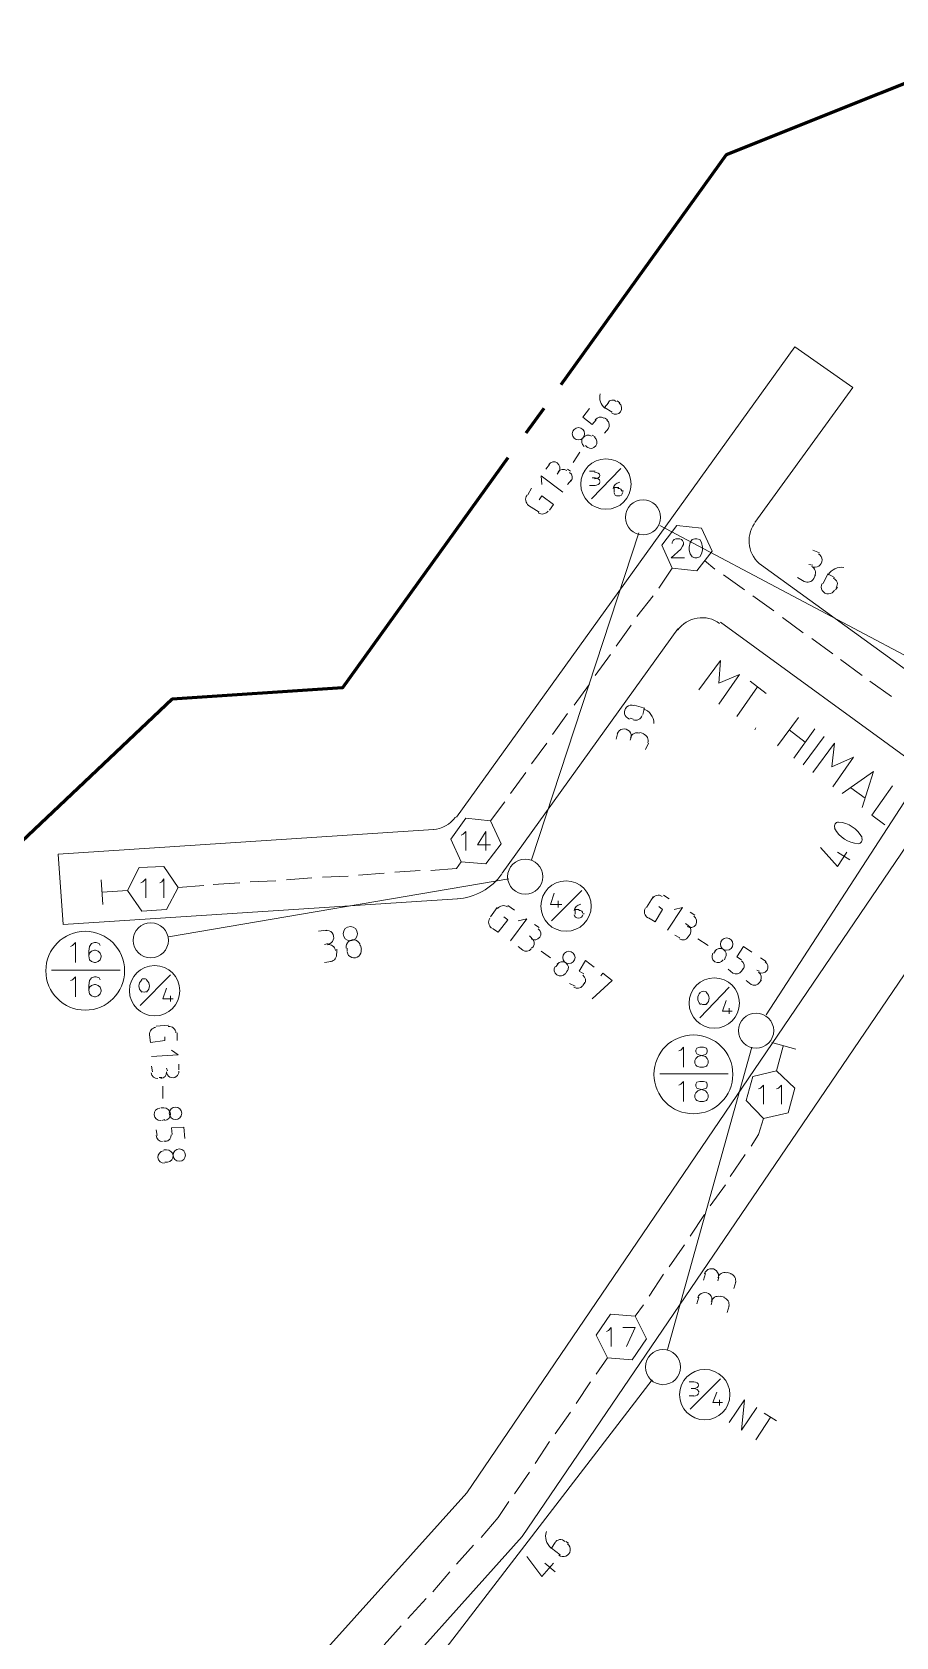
# Model space of a CAD drawing. Header units: millimetres. Extents: x 0.6 to 28.7, y 3.6 to 37.8.
# Drawn here: x 12.83 to 16.63, y 25.22 to 32.26 of the extents above; entities that cross this region are included whole.
import ezdxf

# ---------------------------------------------------------------- set-up
doc = ezdxf.new("R2010")
doc.units = ezdxf.units.MM
for name, color, linetype in [('PDF_BOUNDARY-NODE', 3, 'Continuous'), ('PDF_Passives-TapOffs', 7, 'Continuous'), ('PDF_RDFIN01', 4, 'Continuous'), ('PDF_RDTEXT01', 5, 'Continuous'), ('PDF_Symbols-EndOfLine', 7, 'Continuous'), ('PDF_Symbols-SelfTerminating', 7, 'Continuous')]:
    doc.layers.add(name, color=color, linetype=linetype)
for name, color, linetype, true_color in [('PDF_Cable-565', 23, 'Continuous', 0xdd8a6e), ('PDF_STHC01', 8, 'Continuous', 0x808080), ('PDF_STLINE01', 8, 'Continuous', 0x808080), ('PDF_STPNUM01', 8, 'Continuous', 0x808080), ('PDF_STSYM01', 8, 'Continuous', 0x808080), ('PDF_STTEXT01', 8, 'Continuous', 0x808080)]:
    doc.layers.add(name, color=color, linetype=linetype, true_color=true_color)

msp = doc.modelspace()

# ---------------------------------------------------------------- linework, layer by layer
at = {"layer": 'PDF_BOUNDARY-NODE', "lineweight": 60}
for points in [[(17.2281, 32.265), (15.8813, 31.7271), (15.1557, 30.718)], [(15.0807, 30.6137), (15.0014, 30.5053)], [(14.9222, 30.3969), (14.1967, 29.3878), (13.4503, 29.3378), (12.7622, 28.6873), (12.7622, 27.7449)]]:
    msp.add_lwpolyline(points, dxfattribs=at)
at = {"layer": 'PDF_Cable-565', "lineweight": 13}
for points in [[(15.7854, 29.9466), (15.8312, 29.909)], [(15.6436, 29.9132), (15.5852, 29.8256)], [(15.8688, 29.884), (15.9605, 29.8173)], [(15.5602, 29.7923), (15.4893, 29.7005)], [(15.998, 29.7923), (16.0898, 29.7256)], [(15.4643, 29.663), (15.3976, 29.5713)], [(16.1273, 29.6964), (16.219, 29.6296)], [(16.2566, 29.6046), (16.3483, 29.5379)], [(15.3726, 29.5337), (15.3058, 29.442)], [(16.3817, 29.5129), (16.4776, 29.442)], [(15.2808, 29.4045), (15.2141, 29.3127)], [(16.5109, 29.417), (16.6068, 29.3503)], [(15.1849, 29.2752), (15.1182, 29.1835)], [(15.0932, 29.1459), (15.0265, 29.0542)], [(15.0014, 29.0167), (14.9347, 28.9249)], [(14.9097, 28.8874), (14.8472, 28.804)], [(14.426, 28.5789), (14.5386, 28.5872)], [(14.7179, 28.6247), (14.697, 28.5955), (14.5845, 28.5872)], [(13.4753, 28.5121), (13.5879, 28.5205)], [(13.6296, 28.5246), (13.7463, 28.533)], [(13.7922, 28.5372), (13.9048, 28.5413)], [(13.9506, 28.5455), (14.0632, 28.5538)], [(14.1091, 28.558), (14.2217, 28.5622)], [(14.2675, 28.5663), (14.3801, 28.5747)], [(15.9897, 27.3779), (16.023, 27.428), (16.0439, 27.4989)], [(15.898, 27.2445), (15.9647, 27.3404)], [(15.8104, 27.1152), (15.8771, 27.207)], [(15.7228, 26.9818), (15.7854, 27.0777)], [(15.6311, 26.8484), (15.6978, 26.9443)], [(15.5435, 26.7191), (15.6061, 26.815)], [(15.481, 26.6315), (15.5185, 26.6816)], [(15.31, 26.3772), (15.36, 26.4481)], [(15.2224, 26.2479), (15.285, 26.3438)], [(15.1307, 26.1145), (15.1974, 26.2104)], [(15.0431, 25.9852), (15.1057, 26.0811)], [(14.9514, 25.8518), (15.0181, 25.9477)], [(14.8055, 25.66), (14.8805, 25.7475), (14.9264, 25.8184)], [(14.697, 25.5432), (14.7721, 25.6266)], [(14.5928, 25.4223), (14.6679, 25.5099)], [(14.4844, 25.3055), (14.5636, 25.3931)], [(14.3801, 25.1888), (14.4552, 25.2722)]]:
    msp.add_lwpolyline(points, dxfattribs=at)
at = {"layer": 'PDF_Passives-TapOffs', "lineweight": 9}
for points in [[(15.7729, 30.0883), (15.6644, 30.1008), (15.5977, 30.0133), (15.6436, 29.9132), (15.752, 29.9007), (15.8187, 29.9883)], [(15.7437, 30.0425), (15.7312, 30.0383), (15.7228, 30.0258), (15.7186, 30.0049), (15.7186, 29.9924), (15.7228, 29.9757), (15.7312, 29.9632), (15.7437, 29.9591), (15.752, 29.9591), (15.7645, 29.9632), (15.7729, 29.9757), (15.777, 29.9924), (15.777, 30.0049), (15.7729, 30.0258), (15.7645, 30.0383), (15.752, 30.0425)], [(14.8472, 28.804), (14.7387, 28.8165), (14.672, 28.7248), (14.7179, 28.6247), (14.8263, 28.6164), (14.893, 28.7039)], [(13.4753, 28.5121), (13.4127, 28.6039), (13.3043, 28.5997), (13.2543, 28.4996), (13.3168, 28.4079), (13.4252, 28.4162)], [(16.0439, 27.4989), (16.1523, 27.5239), (16.1815, 27.6323), (16.1023, 27.7074), (15.998, 27.6823), (15.9688, 27.5781)], [(15.481, 26.6315), (15.3726, 26.6399), (15.31, 26.5481), (15.36, 26.4481), (15.4685, 26.4397), (15.531, 26.5315)]]:
    msp.add_lwpolyline(points, close=True, dxfattribs=at)
for points in [[(15.6644, 30.1008), (15.6644, 30.1008)], [(15.5977, 30.0133), (15.5977, 30.0133)], [(15.6436, 30.0216), (15.6436, 30.0258), (15.6478, 30.0341), (15.6519, 30.0383), (15.6603, 30.0425), (15.677, 30.0425), (15.6853, 30.0383), (15.6895, 30.0341), (15.6936, 30.0258), (15.6936, 30.0174), (15.6895, 30.0091), (15.6811, 29.9966), (15.6394, 29.9591), (15.6978, 29.9591)], [(15.8187, 29.9883), (15.8187, 29.9883)], [(15.6436, 29.9132), (15.6436, 29.9132)], [(15.752, 29.9007), (15.752, 29.9007)], [(14.7387, 28.8165), (14.7387, 28.8165)], [(14.7179, 28.7415), (14.7262, 28.7456), (14.7387, 28.7582), (14.7387, 28.6748)], [(14.8263, 28.6748), (14.8263, 28.7582), (14.7888, 28.6998), (14.8472, 28.6998)], [(14.672, 28.7248), (14.672, 28.7248)], [(14.893, 28.7039), (14.893, 28.7039)], [(13.3043, 28.5997), (13.3043, 28.5997)], [(13.4127, 28.6039), (13.4127, 28.6039)], [(14.7179, 28.6247), (14.7179, 28.6247)], [(14.8263, 28.6164), (14.8263, 28.6164)], [(13.3127, 28.533), (13.321, 28.5372), (13.3335, 28.5497), (13.3335, 28.4663)], [(13.3961, 28.533), (13.4044, 28.5372), (13.4127, 28.5497), (13.4127, 28.4663)], [(13.2543, 28.4996), (13.2543, 28.4996)], [(13.3168, 28.4079), (13.3168, 28.4079)], [(13.4252, 28.4162), (13.4252, 28.4162)], [(15.998, 27.6823), (15.998, 27.6823)], [(16.1023, 27.7074), (16.1023, 27.7074)], [(16.023, 27.6281), (16.0314, 27.6323), (16.0439, 27.6448), (16.0439, 27.5614)], [(16.1023, 27.6281), (16.1106, 27.6323), (16.1231, 27.6448), (16.1231, 27.5614)], [(16.1815, 27.6323), (16.1815, 27.6323)], [(15.9688, 27.5781), (15.9688, 27.5781)], [(16.1523, 27.5239), (16.1523, 27.5239)], [(15.3726, 26.6399), (15.3726, 26.6399)], [(15.31, 26.5481), (15.31, 26.5481)], [(15.3559, 26.5648), (15.3642, 26.569), (15.3767, 26.5815), (15.3767, 26.4981)], [(15.4434, 26.4981), (15.481, 26.5815), (15.4268, 26.5815)], [(15.531, 26.5315), (15.531, 26.5315)], [(15.36, 26.4481), (15.36, 26.4481)], [(15.4685, 26.4397), (15.4685, 26.4397)]]:
    msp.add_lwpolyline(points, dxfattribs=at)
at = {"layer": 'PDF_RDFIN01', "lineweight": 0}
for points in [[(16.0064, 30.1133), (16.4359, 30.7055), (16.1815, 30.8848), (14.697, 28.8207)], [(15.6686, 29.6463), (14.8972, 28.5747)], [(15.8563, 29.6755), (16.7444, 29.0292)], [(13.8839, 24.9011), (14.7429, 25.856), (16.7778, 28.8499)], [(14.597, 28.7665), (12.9499, 28.6581), (12.9707, 28.3495), (14.7012, 28.4621)], [(14.2675, 24.8635), (14.9848, 25.6641), (16.9821, 28.5997)]]:
    msp.add_lwpolyline(points, dxfattribs=at)
msp.add_lwpolyline([(16.0056, 30.1084, 0.413203), (16.0356, 29.9257), (16.8945, 29.3044, 0.42207), (17.0796, 29.3361)], format="xyb", dxfattribs=at)
for centre, radius, start, end in [((15.7744, 29.5646), 0.1313, 54.05276, 144.25048), ((14.586, 28.8974), 0.1313, 273.81776, 324.25046), ((14.6819, 28.7264), 0.2648, 273.81775, 324.25051)]:
    msp.add_arc(centre, radius, start, end, dxfattribs=at)
at = {"layer": 'PDF_RDTEXT01', "lineweight": 13}
for points in [[(15.7603, 29.3795), (15.8563, 29.5087), (15.8479, 29.4086), (15.9396, 29.4462), (15.8479, 29.3169)], [(15.9271, 29.2627), (16.0189, 29.392)], [(15.9855, 29.417), (16.0564, 29.3628)], [(16.1064, 29.1334), (16.1982, 29.2585)], [(16.0064, 29.2043), (16.0105, 29.2127)], [(16.1565, 29.2043), (16.2274, 29.1501)], [(16.2691, 29.2085), (16.1773, 29.0792)], [(16.219, 29.05), (16.3108, 29.1751)], [(16.2607, 29.0167), (16.3566, 29.1459), (16.3441, 29.0417), (16.44, 29.0834), (16.3483, 28.9541)], [(16.39, 28.9249), (16.5276, 29.0209), (16.4776, 28.8624)], [(16.4901, 28.9041), (16.4275, 28.95)], [(16.611, 28.9583), (16.5193, 28.829), (16.5776, 28.7873)]]:
    msp.add_lwpolyline(points, dxfattribs=at)
at = {"layer": 'PDF_STHC01', "lineweight": 0}
for points in [[(15.2892, 30.2176), (15.4184, 30.351)], [(15.2808, 30.3385), (15.3058, 30.3385)], [(15.3058, 30.276), (15.2808, 30.276)], [(15.3058, 30.3093), (15.2933, 30.3093)], [(15.3267, 30.2968), (15.3267, 30.2927)], [(15.4101, 30.2676), (15.3892, 30.2676), (15.3892, 30.2468)], [(15.4268, 30.2468), (15.4268, 30.2551)], [(15.1265, 28.4871), (15.1099, 28.4371), (15.1599, 28.4371)], [(15.114, 28.3662), (15.2475, 28.4996)], [(15.1432, 28.4538), (15.1432, 28.4246)], [(15.2349, 28.4162), (15.2183, 28.4162), (15.2183, 28.3954)], [(15.2558, 28.3954), (15.2558, 28.3995)], [(13.3085, 27.9951), (13.4419, 28.1285)], [(13.4252, 28.0701), (13.4086, 28.0243), (13.4544, 28.0243)], [(13.4419, 28.0368), (13.4419, 28.0118)], [(15.7645, 27.9409), (15.8938, 28.0743)], [(15.8813, 28.0159), (15.8646, 27.9701), (15.9063, 27.9701)], [(15.8938, 27.9826), (15.8938, 27.9575)], [(15.7186, 26.3438), (15.7395, 26.3438)], [(15.7228, 26.2229), (15.8563, 26.3563)], [(15.7395, 26.2813), (15.7186, 26.2813)], [(15.7395, 26.3146), (15.727, 26.3146)], [(15.7603, 26.3021), (15.7603, 26.298)], [(15.8396, 26.298), (15.8229, 26.2521), (15.8646, 26.2521)], [(15.8521, 26.2646), (15.8521, 26.2396)]]:
    msp.add_lwpolyline(points, dxfattribs=at)
for centre in [(15.3532, 30.2818), (15.1781, 28.4304), (13.3725, 28.0592), (15.8286, 28.005), (15.7869, 26.287)]:
    msp.add_circle(centre, 0.1105, dxfattribs=at)
for points in [[(15.3261, 30.3194), (15.3261, 30.3274), (15.3159, 30.334), (15.3032, 30.334)], [(15.3032, 30.3048), (15.3159, 30.3048), (15.3261, 30.3113), (15.3261, 30.3194)], [(15.3261, 30.2944), (15.3261, 30.3024), (15.3159, 30.3089), (15.3032, 30.3089)], [(15.3032, 30.2756), (15.3159, 30.2756), (15.3261, 30.2821), (15.3261, 30.2902)], [(15.4135, 30.2904), (15.397, 30.2862), (15.3857, 30.2754), (15.3846, 30.2629)], [(15.3887, 30.2443), (15.3887, 30.2363), (15.3971, 30.2297), (15.4075, 30.2297)], [(15.4178, 30.26), (15.4145, 30.2623), (15.41, 30.2634), (15.4055, 30.263)], [(15.4075, 30.2297), (15.4178, 30.2297), (15.4262, 30.2363), (15.4262, 30.2443)], [(15.4219, 30.2512), (15.4225, 30.2545), (15.421, 30.2577), (15.4178, 30.26)], [(15.2425, 28.4389), (15.2261, 28.4347), (15.2147, 28.4239), (15.2136, 28.4115)], [(15.2136, 28.3928), (15.2136, 28.3848), (15.222, 28.3782), (15.2323, 28.3782)], [(15.2323, 28.3782), (15.2427, 28.3782), (15.2511, 28.3848), (15.2511, 28.3928)], [(15.2468, 28.4085), (15.2436, 28.4108), (15.239, 28.4119), (15.2345, 28.4115)], [(15.2509, 28.3998), (15.2516, 28.403), (15.25, 28.4062), (15.2468, 28.4085)], [(13.3159, 28.1068), (13.2996, 28.0901), (13.2996, 28.0701), (13.3159, 28.0534)], [(13.3266, 28.1114), (13.322, 28.1114), (13.3176, 28.1104), (13.3149, 28.1088)], [(13.3384, 28.1088), (13.3356, 28.1104), (13.3313, 28.1114), (13.3266, 28.1114)], [(13.3374, 28.0534), (13.3536, 28.0701), (13.3536, 28.0901), (13.3374, 28.1068)], [(13.3149, 28.0555), (13.3176, 28.0539), (13.322, 28.053), (13.3266, 28.053)], [(13.3266, 28.053), (13.3313, 28.053), (13.3356, 28.0539), (13.3384, 28.0555)], [(15.7679, 28.0525), (15.7516, 28.0359), (15.7516, 28.0159), (15.7679, 27.9992)], [(15.7828, 28.0571), (15.7781, 28.0571), (15.7738, 28.0562), (15.771, 28.0546)], [(15.7945, 28.0546), (15.7917, 28.0562), (15.7874, 28.0571), (15.7828, 28.0571)], [(15.7935, 27.9992), (15.8098, 28.0159), (15.8098, 28.0359), (15.7935, 28.0525)], [(15.771, 28.0013), (15.7738, 27.9997), (15.7781, 27.9988), (15.7828, 27.9988)], [(15.7828, 27.9988), (15.7874, 27.9988), (15.7917, 27.9997), (15.7945, 28.0013)], [(15.7598, 26.3287), (15.7598, 26.3367), (15.7496, 26.3433), (15.7369, 26.3433)], [(15.7369, 26.3141), (15.7496, 26.3141), (15.7598, 26.3206), (15.7598, 26.3287)], [(15.7598, 26.2995), (15.7598, 26.3076), (15.7496, 26.3141), (15.7369, 26.3141)], [(15.7369, 26.2807), (15.7496, 26.2807), (15.7598, 26.2873), (15.7598, 26.2953)]]:
    msp.add_open_spline(points, degree=3, dxfattribs=at)
at = {"layer": 'PDF_STLINE01', "lineweight": 0}
for points in [[(15.4976, 30.0675), (15.0265, 28.6331)], [(16.9029, 29.4045), (15.5894, 30.1008)], [(16.9362, 29.3086), (16.0564, 27.9534)], [(14.9264, 28.5497), (13.4336, 28.2953)], [(15.9939, 27.8116), (15.6227, 26.4856)], [(15.556, 26.3522), (14.3801, 24.8218)]]:
    msp.add_lwpolyline(points, dxfattribs=at)
at = {"layer": 'PDF_STPNUM01', "lineweight": 0}
for points in [[(15.3642, 30.6387), (15.3475, 30.6179), (15.3809, 30.597)], [(15.4143, 30.6387), (15.4017, 30.6471)], [(15.31, 30.5637), (15.2933, 30.5428), (15.2516, 30.5762), (15.2808, 30.6137)], [(15.36, 30.5637), (15.3475, 30.572)], [(15.2933, 30.497), (15.3058, 30.4886)], [(15.3475, 30.5053), (15.3642, 30.5262)], [(15.2099, 30.376), (15.2391, 30.4219)], [(15.2725, 30.4428), (15.2641, 30.4511)], [(15.089, 30.3469), (15.1057, 30.3677)], [(15.1849, 30.3469), (15.1974, 30.3385)], [(15.1641, 30.2468), (15.0682, 30.3177), (15.0723, 30.2801)], [(15.1474, 30.3385), (15.139, 30.326)], [(15.2016, 30.301), (15.1849, 30.2801)], [(15.0098, 30.2343), (15.0265, 30.2635)], [(15.0598, 30.2134), (15.0723, 30.2301), (15.1224, 30.1926), (15.1057, 30.1676)], [(15.531, 28.4246), (15.5602, 28.4704)], [(15.6061, 28.4788), (15.6311, 28.4621)], [(14.8472, 28.3829), (14.8763, 28.4246)], [(14.9055, 28.3829), (14.9222, 28.3704), (14.8805, 28.3162), (14.8555, 28.3328)], [(14.9222, 28.4329), (14.9514, 28.4121)], [(14.9347, 28.2786), (15.0056, 28.3745), (14.9681, 28.3662)], [(15.5852, 28.4287), (15.6019, 28.4162), (15.5685, 28.362), (15.5393, 28.3787)], [(15.6227, 28.3245), (15.6895, 28.4246), (15.6519, 28.4162)], [(15.7228, 28.4037), (15.7437, 28.3912)], [(15.039, 28.3495), (15.0598, 28.337)], [(14.9889, 28.2369), (14.9681, 28.2536)], [(15.0265, 28.2911), (15.0181, 28.2995)], [(15.0348, 28.2536), (15.0265, 28.2453)], [(15.677, 28.2911), (15.6561, 28.3036)], [(15.7562, 28.287), (15.802, 28.2578)], [(15.8271, 28.2244), (15.8354, 28.2369)], [(15.948, 28.1952), (15.9271, 28.2077), (15.9563, 28.2536), (15.9939, 28.2286)], [(15.0682, 28.2328), (15.1099, 28.2036)], [(15.1349, 28.166), (15.1432, 28.1785)], [(15.2558, 28.1327), (15.2349, 28.1452), (15.2641, 28.1911), (15.3017, 28.1619)], [(15.8771, 28.2077), (15.8729, 28.1952)], [(16.0314, 28.2036), (16.0564, 28.1869)], [(15.1849, 28.1494), (15.1766, 28.1368)], [(15.2516, 28.0826), (15.26, 28.0952)], [(15.2933, 28.0243), (15.3809, 28.1035), (15.3392, 28.1368), (15.3309, 28.1243)], [(16.0272, 28.1452), (16.0147, 28.1494)], [(15.1932, 28.091), (15.2183, 28.0785)], [(13.3794, 27.9033), (13.4336, 27.9075)], [(13.4711, 27.8741), (13.4711, 27.8408)], [(13.3585, 27.7699), (13.4753, 27.7782), (13.4461, 27.7991)], [(13.3627, 27.7032), (13.3585, 27.7282)], [(13.4044, 27.6782), (13.3919, 27.6782)], [(13.4294, 27.7074), (13.4252, 27.7199)], [(13.4794, 27.7365), (13.4794, 27.7115)], [(13.4086, 27.6406), (13.4086, 27.5864)], [(13.4169, 27.4947), (13.4044, 27.4905)], [(13.4503, 27.428), (13.4461, 27.4572), (13.5003, 27.4613), (13.5045, 27.4113)], [(13.3794, 27.4488), (13.3835, 27.4238)], [(13.4127, 27.3988), (13.4252, 27.3988)], [(15.8938, 26.1645), (15.9605, 26.2646), (15.948, 26.1312), (16.0147, 26.2312)], [(16.0481, 26.2062), (16.1023, 26.1729)], [(16.0105, 26.0895), (16.0773, 26.1895)]]:
    msp.add_lwpolyline(points, dxfattribs=at)
for points in [[(15.0598, 30.1592), (15.0139, 30.1884, -0.414214), (15.0068, 30.2334)], [(15.6763, 28.2867, 0.414213), (15.7145, 28.2953), (15.7221, 28.3072, 0.414213), (15.7145, 28.3453), (15.702, 28.3537)], [(16.0307, 28.1029, 0.414213), (16.0224, 28.1407, 1), (16.0518, 28.1863)], [(15.8896, 28.1535), (15.9105, 28.1368, 0.414213), (15.948, 28.1452), (15.9563, 28.1577)], [(16.0356, 28.1077), (16.0272, 28.0952, -0.414213), (15.9897, 28.0868), (15.9688, 28.1035)], [(13.4169, 27.8575), (13.4169, 27.8408), (13.3544, 27.8325), (13.3502, 27.8658, -0.414214), (13.3786, 27.8986)], [(13.3995, 27.6736, 0.414213), (13.4247, 27.7028, 1), (13.4788, 27.7068)], [(13.4002, 27.5447), (13.4127, 27.5447, -1), (13.4162, 27.4901)], [(13.4127, 27.3613), (13.4247, 27.3607, -1), (13.4294, 27.3071), (13.4169, 27.3071)]]:
    msp.add_lwpolyline(points, format="xyb", dxfattribs=at)
for centre in [(15.2323, 30.5029), (15.8828, 28.2636), (15.1906, 28.2052), (13.4642, 27.5213), (13.4809, 27.3378)]:
    msp.add_circle(centre, 0.0271, dxfattribs=at)
for centre, radius, start, end in [((15.3866, 30.6613), 0.0605, 164.06443, 230.69658), ((15.3824, 30.628), 0.0229, 46.4834, 152.01781), ((15.3949, 30.6154), 0.0271, 234.25062, 54.2506), ((15.3282, 30.5487), 0.0271, 54.25062, 144.2506), ((15.3407, 30.5404), 0.0271, 324.25062, 54.2506), ((15.274, 30.4695), 0.0271, 54.25062, 234.2506), ((15.2865, 30.4653), 0.0271, 234.25062, 54.2506), ((15.1239, 30.3527), 0.0271, 324.25062, 144.2506), ((15.1656, 30.3194), 0.0271, 54.25062, 144.2506), ((15.1781, 30.311), 0.0271, 324.25062, 54.2506), ((15.0739, 30.1818), 0.0313, 234.25056, 324.25065), ((15.5826, 28.447), 0.0313, 57.12422, 147.1243), ((14.8695, 28.3595), 0.0313, 144.49107, 234.49116), ((14.9029, 28.4012), 0.0313, 54.49107, 144.49116), ((15.5534, 28.4053), 0.0313, 147.12422, 237.1243), ((15.7244, 28.3636), 0.0271, 237.12427, 57.12425), ((15.0405, 28.3094), 0.0271, 234.49113, 54.49111), ((15.003, 28.2594), 0.0271, 234.49113, 324.49111), ((15.0113, 28.2677), 0.0271, 324.49113, 54.49111), ((15.8536, 28.2177), 0.0271, 327.12427, 147.12425), ((15.1531, 28.151), 0.0271, 144.49113, 324.49111), ((15.1614, 28.1593), 0.0271, 324.49113, 144.49111), ((15.8453, 28.2094), 0.0271, 147.12427, 327.12425), ((15.9329, 28.1677), 0.0271, 327.12427, 57.12425), ((15.2365, 28.1051), 0.0271, 324.49113, 54.49111), ((15.2281, 28.0968), 0.0271, 234.49113, 324.49111), ((13.435, 27.8716), 0.0313, 4.17849, 94.17858), ((13.385, 27.7006), 0.0271, 184.17855, 274.17853), ((13.3975, 27.5171), 0.0271, 94.17855, 274.17853), ((13.4059, 27.4254), 0.0271, 184.17855, 274.17853), ((13.4184, 27.4254), 0.0271, 274.17855, 4.17853), ((13.4142, 27.3295), 0.0271, 94.17855, 274.17853)]:
    msp.add_arc(centre, radius, start, end, dxfattribs=at)
at = {"layer": 'PDF_STSYM01', "lineweight": 0}
for centre, radius in [((15.5159, 30.1359), 0.0771), ((14.9988, 28.5596), 0.0771), ((13.3558, 28.2802), 0.0771), ((16.0121, 27.8841), 0.0772), ((15.6034, 26.4079), 0.0771)]:
    msp.add_circle(centre, radius, dxfattribs=at)
at = {"layer": 'PDF_STTEXT01', "lineweight": 0}
for points in [[(16.2607, 29.9257), (16.244, 29.9299)], [(16.2607, 29.9924), (16.2899, 29.9799)], [(16.3566, 29.8715), (16.3274, 29.8882), (16.3066, 29.8465)], [(16.3608, 29.8173), (16.3691, 29.8298)], [(15.5185, 29.3002), (15.4768, 29.3127)], [(15.5143, 29.271), (15.5227, 29.3002)], [(15.4601, 29.2544), (15.4726, 29.2502)], [(15.3976, 29.1626), (15.4059, 29.1918)], [(15.4643, 29.171), (15.4601, 29.1585)], [(15.5018, 29.1918), (15.5185, 29.1876)], [(15.5393, 29.1459), (15.5268, 29.1168)], [(16.2941, 28.6873), (16.3691, 28.6039), (16.4108, 28.6664)], [(16.3691, 28.6664), (16.4233, 28.6331)], [(14.0924, 28.3203), (14.1258, 28.3245)], [(14.1341, 28.2661), (14.1174, 28.2619)], [(14.1716, 28.2411), (14.1716, 28.2244)], [(14.2175, 28.2328), (14.2175, 28.2453)], [(14.2759, 28.2578), (14.2801, 28.2411)], [(14.1466, 28.1869), (14.1174, 28.1827)], [(15.7812, 26.79), (15.7895, 26.8192)], [(15.8479, 26.8025), (15.8437, 26.7858)], [(15.8854, 26.8234), (15.9021, 26.8192)], [(15.923, 26.7817), (15.9146, 26.7525)], [(15.752, 26.6857), (15.7603, 26.7149)], [(15.8187, 26.6983), (15.8146, 26.6816)], [(15.8563, 26.7191), (15.8729, 26.7149)], [(15.8938, 26.6774), (15.8854, 26.6482)], [(15.1307, 25.6391), (15.114, 25.6141), (15.1516, 25.5849)], [(15.1891, 25.635), (15.1766, 25.6433)], [(15.0056, 25.5766), (15.0723, 25.489), (15.1224, 25.5474)], [(15.0848, 25.5474), (15.1307, 25.5099)]]:
    msp.add_lwpolyline(points, dxfattribs=at)
for points in [[(16.2691, 29.8794, 0.414214), (16.256, 29.9206, 1.000001), (16.2853, 29.9759)], [(16.2732, 29.884), (16.2649, 29.8673, -0.414214), (16.2232, 29.8548), (16.194, 29.8715)], [(16.4776, 28.7312, 0.251965), (16.3737, 28.7994, 0.50396), (16.3573, 28.7741)], [(16.3556, 28.7717, 0.251965), (16.46, 28.7039, 0.50396), (16.4759, 28.7288)]]:
    msp.add_lwpolyline(points, format="xyb", dxfattribs=at)
msp.add_circle((14.2315, 28.3094), 0.0313, dxfattribs=at)
for centre, radius, start, end in [((16.3874, 29.8482), 0.0688, 81.84765, 148.47972), ((16.3415, 29.844), 0.0271, 324.26642, 69.80118), ((16.329, 29.8315), 0.0313, 152.03375, 332.03384), ((15.4658, 29.281), 0.0313, 71.77235, 251.77244), ((15.495, 29.231), 0.0688, 0.77328, 71.77239), ((15.4825, 29.2769), 0.0313, 251.77235, 341.77244), ((15.4325, 29.1768), 0.0313, 341.77235, 161.77244), ((15.4909, 29.1601), 0.0313, 71.77235, 161.77244), ((15.5075, 29.1559), 0.0313, 341.77235, 71.77244), ((14.1273, 28.2928), 0.0313, 279.64075, 99.64083), ((14.1356, 28.2302), 0.0313, 9.64075, 99.64083), ((14.244, 28.2511), 0.0313, 9.64075, 189.64083), ((14.2482, 28.2344), 0.0313, 189.64075, 9.64083), ((14.1398, 28.2177), 0.0313, 279.64075, 9.64083), ((15.8161, 26.8082), 0.0313, 344.43685, 164.43693), ((15.8745, 26.7916), 0.0313, 74.43685, 164.43693), ((15.8912, 26.7874), 0.0313, 344.43685, 74.43693), ((15.7869, 26.704), 0.0313, 344.43685, 164.43693), ((15.8453, 26.6873), 0.0313, 74.43685, 164.43693), ((15.862, 26.6831), 0.0313, 344.43685, 74.43693), ((15.1573, 25.6657), 0.0688, 162.21684, 228.8489), ((15.1531, 25.624), 0.0271, 44.6356, 150.17036), ((15.1656, 25.6073), 0.0313, 232.40294, 52.40302)]:
    msp.add_arc(centre, radius, start, end, dxfattribs=at)
at = {"layer": 'PDF_Symbols-EndOfLine', "lineweight": 9}
for points in [[(13.0041, 28.2536), (13.0124, 28.2578), (13.0249, 28.2703), (13.0249, 28.1827)], [(13.1334, 28.2578), (13.1292, 28.2661), (13.1167, 28.2703), (13.1083, 28.2703), (13.0958, 28.2661), (13.0875, 28.2536), (13.0833, 28.2328), (13.0833, 28.2119), (13.0875, 28.1952), (13.0958, 28.1869), (13.1083, 28.1827), (13.1125, 28.1827), (13.125, 28.1869), (13.1334, 28.1952), (13.1375, 28.2077), (13.1375, 28.2119), (13.1334, 28.2244), (13.125, 28.2328), (13.1125, 28.2369), (13.1083, 28.2369), (13.0958, 28.2328), (13.0875, 28.2244), (13.0833, 28.2119)], [(13.0041, 28.1035), (13.0124, 28.1077), (13.0249, 28.1202), (13.0249, 28.0326)], [(13.1334, 28.1077), (13.1292, 28.116), (13.1167, 28.1202), (13.1083, 28.1202), (13.0958, 28.116), (13.0875, 28.1035), (13.0833, 28.0826), (13.0833, 28.0618), (13.0875, 28.0451), (13.0958, 28.0368), (13.1083, 28.0326), (13.1125, 28.0326), (13.125, 28.0368), (13.1334, 28.0451), (13.1375, 28.0576), (13.1375, 28.0618), (13.1334, 28.0743), (13.125, 28.0826), (13.1125, 28.0868), (13.1083, 28.0868), (13.0958, 28.0826), (13.0875, 28.0743), (13.0833, 28.0618)], [(15.6728, 27.7949), (15.6811, 27.7991), (15.6936, 27.8116), (15.6936, 27.724)], [(15.6728, 27.6448), (15.6811, 27.649), (15.6936, 27.6615), (15.6936, 27.5739)]]:
    msp.add_lwpolyline(points, dxfattribs=at)
at = {"layer": 'PDF_Symbols-EndOfLine', "color": 15, "lineweight": 0, "true_color": 0x954a4a}
for points in [[(12.9207, 28.1494), (13.2209, 28.1494)], [(15.5894, 27.6948), (15.8896, 27.6948)]]:
    msp.add_lwpolyline(points, dxfattribs=at)
at = {"layer": 'PDF_Symbols-EndOfLine', "lineweight": 9}
for points in [[(15.7645, 27.8116), (15.752, 27.8074), (15.7478, 27.7991), (15.7478, 27.7908), (15.752, 27.7824), (15.7603, 27.7782), (15.777, 27.7741), (15.7895, 27.7699), (15.7979, 27.7616), (15.802, 27.7532), (15.802, 27.7407), (15.7979, 27.7324), (15.7937, 27.7282), (15.7812, 27.724), (15.7645, 27.724), (15.752, 27.7282), (15.7478, 27.7324), (15.7437, 27.7407), (15.7437, 27.7532), (15.7478, 27.7616), (15.7562, 27.7699), (15.7687, 27.7741), (15.7854, 27.7782), (15.7937, 27.7824), (15.7979, 27.7908), (15.7979, 27.7991), (15.7937, 27.8074), (15.7812, 27.8116)], [(15.7645, 27.6615), (15.752, 27.6573), (15.7478, 27.649), (15.7478, 27.6406), (15.752, 27.6323), (15.7603, 27.6281), (15.777, 27.624), (15.7895, 27.6198), (15.7979, 27.6114), (15.802, 27.6031), (15.802, 27.5906), (15.7979, 27.5823), (15.7937, 27.5781), (15.7812, 27.5739), (15.7645, 27.5739), (15.752, 27.5781), (15.7478, 27.5823), (15.7437, 27.5906), (15.7437, 27.6031), (15.7478, 27.6114), (15.7562, 27.6198), (15.7687, 27.624), (15.7854, 27.6281), (15.7937, 27.6323), (15.7979, 27.6406), (15.7979, 27.649), (15.7937, 27.6573), (15.7812, 27.6615)]]:
    msp.add_lwpolyline(points, close=True, dxfattribs=at)
at = {"layer": 'PDF_Symbols-EndOfLine', "color": 15, "lineweight": 0, "true_color": 0x954a4a}
for centre in [(13.0681, 28.1468), (15.7369, 27.6923)]:
    msp.add_circle(centre, 0.173, dxfattribs=at)
at = {"layer": 'PDF_Symbols-SelfTerminating', "lineweight": 9}
for points in [[(13.1375, 28.5455), (13.1459, 28.4371)], [(13.2543, 28.4996), (13.1417, 28.4913)], [(16.1857, 27.8033), (16.0814, 27.8325)], [(16.1023, 27.7074), (16.1315, 27.8158)]]:
    msp.add_lwpolyline(points, dxfattribs=at)

doc.saveas('drawing.dxf')
